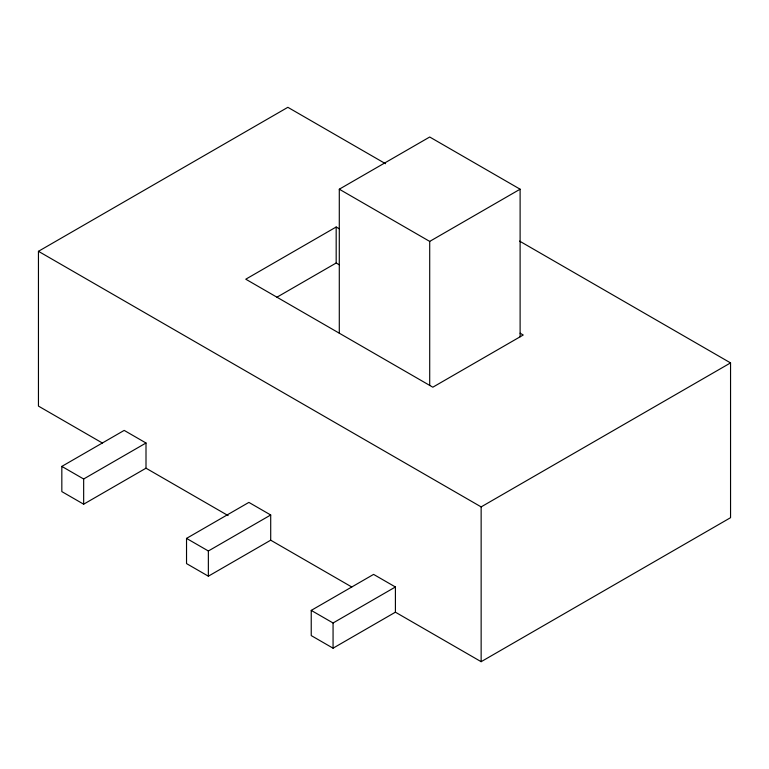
<?xml version="1.0" encoding="UTF-8"?>
<svg xmlns="http://www.w3.org/2000/svg" width="769" height="769" viewBox="0 0 769 769"><rect width="100%" height="100%" fill="white"/><g stroke="black" fill="none" stroke-linecap="round" stroke-linejoin="round"><path stroke-width="1.15" d="M102.488 443.079L38.45 406.099L38.45 251.309L287.856 107.314L385.538 163.71M339.292 333.198L339.292 189.203L429.708 137.007L520.113 189.203L520.113 336.803M339.292 228.806L336.178 227.009L245.772 279.205L432.822 387.201L523.228 335.005L520.113 333.198M276.946 297.199L336.178 263.008L339.292 264.805M339.292 189.203L429.708 241.408L520.113 189.203M146.004 468.196L83.658 504.195L61.828 491.593L61.828 466.399L124.184 430.4L146.004 443.002L146.004 468.196L228.105 515.595M61.828 466.399L83.658 479L146.004 443.002M270.707 540.194L208.361 576.192L186.531 563.59L186.531 538.396L248.887 502.397L270.707 514.99L270.707 540.194L351.769 586.987M186.531 538.396L208.361 550.989L270.707 514.99M38.45 251.309L481.144 506.896L730.55 362.901L730.55 517.691L481.144 661.686L395.41 612.191L333.064 648.19L311.234 635.588L311.234 610.394L373.59 574.395L395.41 586.987L395.41 612.191M311.234 610.394L333.064 622.986L395.41 586.987M519.594 241.11L730.55 362.901M481.144 506.896L481.144 661.686M429.708 241.408L429.708 385.404M336.178 227.009L336.178 263.008M333.064 622.986L333.064 648.19M208.361 550.989L208.361 576.192M83.658 479L83.658 504.195"/></g></svg>
